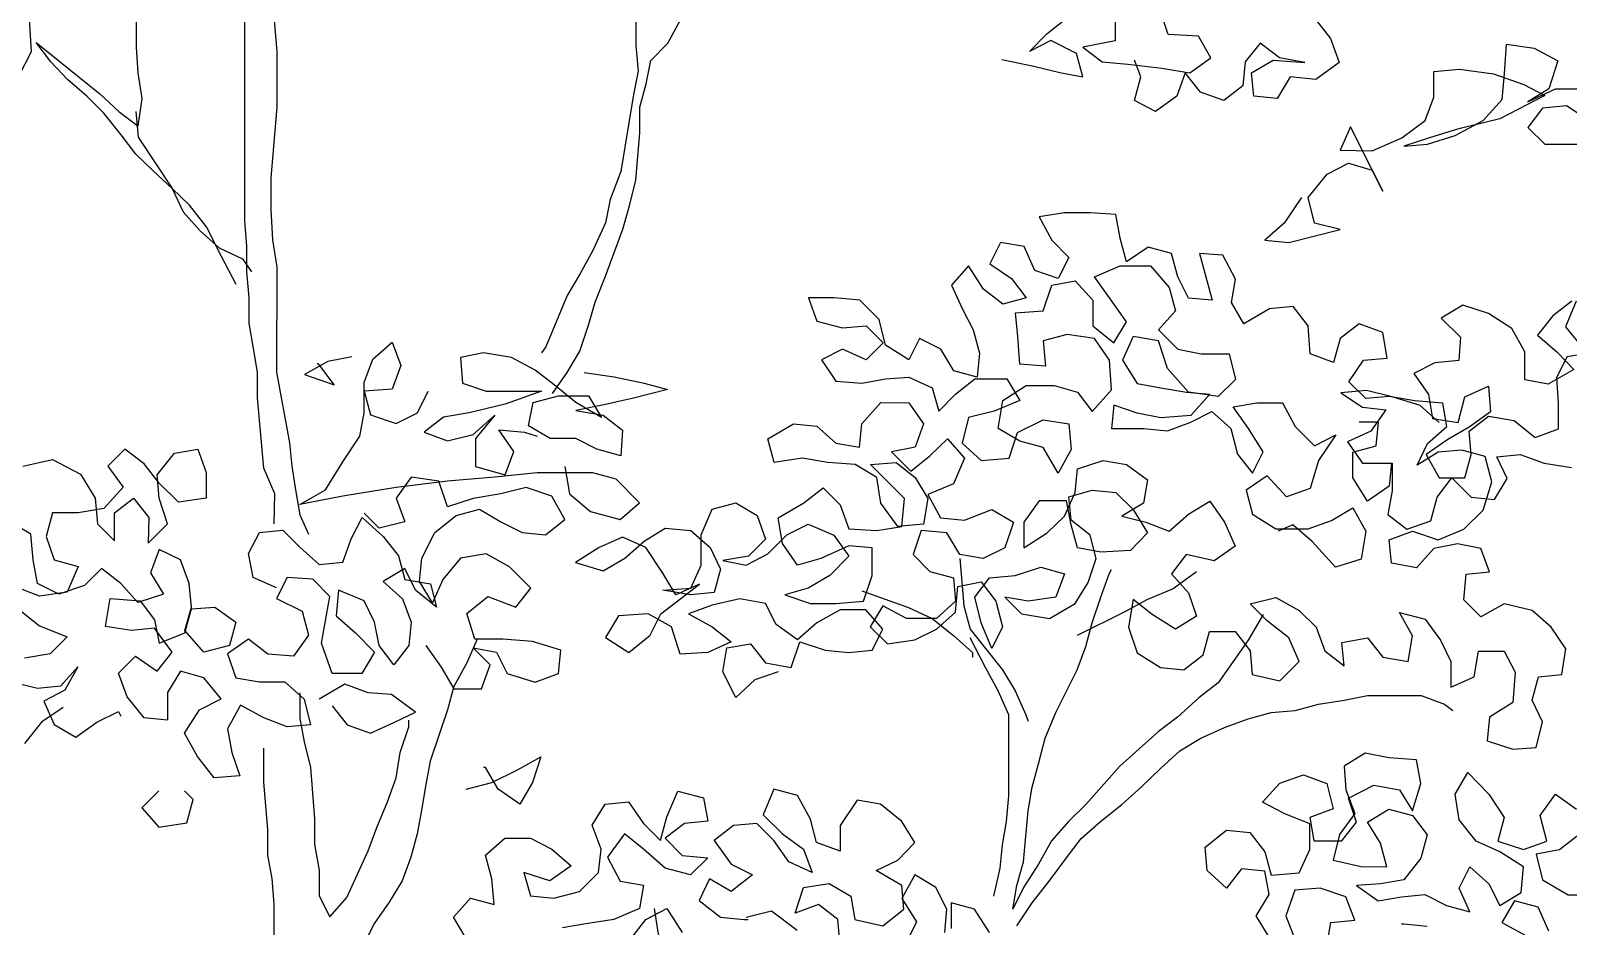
# Model space of a CAD drawing. Header units: millimetres. Extents: x 280.66 to 284.58, y 136.68 to 141.9.
# Drawn here: x 282.332 to 283.697, y 140.012 to 140.807 of the extents above; entities that cross this region are included whole.
import ezdxf

# ---------------------------------------------------------------- set-up
doc = ezdxf.new("R2010")
doc.units = ezdxf.units.MM

msp = doc.modelspace()

# ---------------------------------------------------------------- linework, layer by layer
at = {"linetype": 'Continuous'}
for points in [[(282.5479, 140.3697), (282.5483, 140.3962), (282.5386, 140.419), (282.5329, 140.4816), (282.5329, 140.5044), (282.5292, 140.5272), (282.5255, 140.5479), (282.5255, 140.5707), (282.5235, 140.5935), (282.5235, 140.6162), (282.5219, 140.639), (282.5219, 140.829), (282.5182, 140.8518), (282.5125, 140.8725), (282.5105, 140.8933), (282.5068, 140.9144), (282.4995, 140.9352), (282.4975, 140.9445)], [(282.5296, 140.9466), (282.5296, 140.9238), (282.5353, 140.901), (282.541, 140.8803), (282.5447, 140.8575), (282.5467, 140.8306), (282.5503, 140.7891), (282.5503, 140.7395), (282.5447, 140.6769), (282.5447, 140.6488), (282.5463, 140.6219), (282.5503, 140.5975), (282.5499, 140.5044), (282.5613, 140.4417), (282.5634, 140.421), (282.567, 140.3982), (282.5707, 140.3775), (282.5784, 140.3604)], [(282.3209, 140.7664), (282.3323, 140.7891), (282.3307, 140.8176), (282.338, 140.8384), (282.3535, 140.8538), (282.3762, 140.8575), (282.4006, 140.8538), (282.4141, 140.8367), (282.4141, 140.8632), (282.4084, 140.8839), (282.3876, 140.888), (282.3722, 140.8689), (282.3535, 140.8595), (282.3551, 140.8384), (282.3421, 140.8595), (282.3286, 140.8823), (282.3343, 140.9051), (282.3514, 140.9181), (282.3286, 140.9315)], [(282.5141, 140.5821), (282.5011, 140.6069), (282.4877, 140.6333), (282.4726, 140.6525), (282.4572, 140.6675), (282.4405, 140.683), (282.4251, 140.698), (282.412, 140.7151), (282.3966, 140.7342), (282.3815, 140.7493), (282.3644, 140.7643), (282.3494, 140.7798), (282.3364, 140.7969), (282.3929, 140.7513), (282.41, 140.7358), (282.4271, 140.7228), (282.4307, 140.7472), (282.4271, 140.77), (282.4255, 140.7928), (282.4255, 140.8441), (282.4234, 140.8611)], [(283.4591, 140.8347), (283.4856, 140.8005), (283.4933, 140.7794), (283.4726, 140.7643), (283.4498, 140.7664), (283.4384, 140.7472), (283.4177, 140.7493), (283.4156, 140.77), (283.4347, 140.7814), (283.4628, 140.7794), (283.4404, 140.7834), (283.4233, 140.7965), (283.4099, 140.7798), (283.4079, 140.7586), (283.3908, 140.7456), (283.3701, 140.7529), (283.3566, 140.77), (283.3493, 140.7493), (283.3302, 140.7358), (283.3115, 140.7456), (283.3172, 140.7664), (283.3115, 140.7814)], [(282.8689, 140.8172), (282.8689, 140.7944), (282.8709, 140.7716), (282.8668, 140.7509), (282.8555, 140.6826), (282.8461, 140.6577), (282.842, 140.637), (282.8306, 140.6122), (282.8192, 140.5914), (282.8079, 140.5723), (282.7891, 140.5268), (282.7851, 140.5215)], [(282.7948, 140.4853), (282.8079, 140.504), (282.8192, 140.5231), (282.827, 140.5459), (282.8327, 140.5666), (282.842, 140.5894), (282.8575, 140.6313), (282.8632, 140.652), (282.8689, 140.6748), (282.8725, 140.7167), (282.8725, 140.7395), (282.8782, 140.7603), (282.8823, 140.781), (282.8974, 140.7965), (282.9087, 140.8172)], [(283.1939, 140.7818), (283.2224, 140.7761), (283.2452, 140.7704), (283.2659, 140.7664), (283.2602, 140.7871), (283.2374, 140.7989), (283.2183, 140.7891), (283.2338, 140.8046), (283.2525, 140.8196)], [(283.2944, 140.8213), (283.2944, 140.7985), (283.2659, 140.7928), (283.283, 140.7798), (283.3058, 140.7777), (283.3359, 140.7741), (283.3607, 140.77), (283.3794, 140.7834), (283.3684, 140.8026), (283.3416, 140.8042), (283.3343, 140.8253)], [(283.46, 140.6594), (283.4445, 140.6366), (283.4274, 140.6215), (283.4486, 140.6195), (283.4941, 140.6309), (283.4714, 140.6366), (283.4657, 140.6594), (283.4827, 140.6801), (283.5015, 140.6899), (283.5226, 140.6838), (283.532, 140.6651), (283.5035, 140.722), (283.4941, 140.7013), (283.5226, 140.7009), (283.549, 140.7123), (283.5698, 140.7277), (283.5775, 140.7485), (283.5775, 140.7712), (283.6003, 140.7733), (283.6304, 140.7692), (283.6573, 140.7598), (283.676, 140.7501), (283.6361, 140.7293), (283.5983, 140.72), (283.5735, 140.7123), (283.5507, 140.7049), (283.5718, 140.7066), (283.5962, 140.7143), (283.6211, 140.7277), (283.6381, 140.7464), (283.6402, 140.7692), (283.6418, 140.7956), (283.6666, 140.792), (283.6874, 140.7806), (283.6796, 140.7558), (283.6609, 140.7444), (283.6853, 140.7558), (283.7081, 140.7558)], [(282.4251, 140.7358), (282.4271, 140.7131), (282.4572, 140.6675), (282.467, 140.6468), (282.482, 140.6297), (282.4991, 140.6146), (282.5198, 140.6049), (282.5276, 140.5935)], [(283.7158, 140.7273), (283.6951, 140.7407), (283.6739, 140.7387), (283.6609, 140.7216), (283.676, 140.7066), (283.7252, 140.7066)], [(283.2496, 140.6459), (283.2269, 140.6423)], [(283.2269, 140.6423), (283.2383, 140.6215)], [(283.2724, 140.6459), (283.2496, 140.6459)], [(283.2952, 140.6443), (283.2724, 140.6459)], [(283.2989, 140.6232), (283.2952, 140.6443)], [(283.1927, 140.6195), (283.1833, 140.6004)], [(283.2138, 140.6158), (283.1927, 140.6195)], [(283.2232, 140.5947), (283.2138, 140.6158)], [(283.2383, 140.6215), (283.2533, 140.6061)], [(283.3046, 140.6024), (283.2989, 140.6232)], [(283.3237, 140.6154), (283.3046, 140.6024)], [(283.3444, 140.6097), (283.3237, 140.6154)], [(283.1642, 140.5988), (283.1492, 140.5817)], [(283.1776, 140.578), (283.1642, 140.5988)], [(283.1833, 140.6004), (283.2025, 140.5874)], [(283.2533, 140.6061), (283.2439, 140.5874)], [(283.2761, 140.589), (283.2989, 140.5988)], [(283.2989, 140.5988), (283.3257, 140.5988)], [(283.3257, 140.5988), (283.3424, 140.5796)], [(283.3501, 140.589), (283.3444, 140.6097)], [(283.39, 140.6081), (283.3692, 140.6097)], [(283.3692, 140.6097), (283.3806, 140.5682)], [(283.4014, 140.587), (283.39, 140.6081)], [(283.2025, 140.5874), (283.2155, 140.5703)], [(283.2439, 140.5874), (283.2232, 140.5947)], [(283.2383, 140.5817), (283.259, 140.5853)], [(283.259, 140.5853), (283.2745, 140.5682)], [(283.2895, 140.5703), (283.2761, 140.589)], [(283.3595, 140.5699), (283.3501, 140.589)], [(283.3977, 140.5662), (283.4014, 140.587)], [(283.1492, 140.5817), (283.1585, 140.5609)], [(283.1947, 140.5646), (283.1776, 140.578)], [(283.2305, 140.5589), (283.2383, 140.5817)], [(283.3424, 140.5796), (283.3481, 140.5589)], [(283.045, 140.5703), (283.0222, 140.5703)], [(283.0222, 140.5703), (283.0296, 140.5495)], [(283.0678, 140.5682), (283.045, 140.5703)], [(283.0849, 140.5512), (283.0678, 140.5682)], [(283.1585, 140.5609), (283.1683, 140.5418)], [(283.2155, 140.5703), (283.1947, 140.5646)], [(283.2061, 140.5569), (283.2305, 140.5589)], [(283.2745, 140.5682), (283.2745, 140.5455)], [(283.3046, 140.5491), (283.2895, 140.5703)], [(283.3481, 140.5589), (283.333, 140.5418)], [(283.3806, 140.5682), (283.3595, 140.5699)], [(283.4087, 140.5471), (283.3977, 140.5662)], [(283.4315, 140.5605), (283.4087, 140.5471)], [(283.4526, 140.5626), (283.4315, 140.5605)], [(283.4657, 140.5455), (283.4526, 140.5626)], [(283.7, 140.5674), (283.6829, 140.5544), (283.6695, 140.5373), (283.6865, 140.5223), (283.7016, 140.5068), (283.6788, 140.4938), (283.6581, 140.4975), (283.6581, 140.5223), (283.6467, 140.543), (283.6259, 140.5565), (283.6032, 140.5638), (283.584, 140.5524), (283.6011, 140.5353), (283.5995, 140.5146), (283.5783, 140.5125), (283.5596, 140.5032), (283.5726, 140.4844), (283.5763, 140.4633), (283.5991, 140.4596), (283.6048, 140.4824), (283.6259, 140.4918), (283.6276, 140.469), (283.6088, 140.4556), (283.5897, 140.4446), (283.5706, 140.4312), (283.582, 140.4104), (283.6048, 140.4104), (283.6105, 140.4312), (283.6088, 140.4519), (283.6259, 140.4653), (283.6487, 140.4613), (283.6674, 140.4462), (283.6882, 140.4539), (283.6882, 140.4767), (283.6865, 140.4995), (283.6959, 140.5182), (283.7167, 140.5219)], [(283.7036, 140.5674), (283.6943, 140.5447), (283.711, 140.5239)], [(283.0296, 140.5495), (283.0523, 140.5438)], [(283.0523, 140.5438), (283.0735, 140.5455)], [(283.0735, 140.5455), (283.0885, 140.5304)], [(283.0906, 140.5284), (283.0849, 140.5512)], [(283.2081, 140.5361), (283.2061, 140.5569)], [(283.2745, 140.5455), (283.2932, 140.5304)], [(283.2932, 140.5304), (283.3046, 140.5491)], [(283.4677, 140.5207), (283.4657, 140.5455)], [(283.5112, 140.5471), (283.4941, 140.5341)], [(283.532, 140.5394), (283.5112, 140.5471)], [(282.8306, 140.4149), (282.7814, 140.4149), (282.7436, 140.4112), (282.7017, 140.4076), (282.6561, 140.4019), (282.6089, 140.3941), (282.5707, 140.3868), (282.5935, 140.3998), (282.6089, 140.4246), (282.624, 140.4474), (282.6276, 140.4682), (282.6276, 140.495), (282.6354, 140.5158), (282.6525, 140.5308), (282.6602, 140.5101), (282.6525, 140.4893), (282.6276, 140.4873), (282.6333, 140.4665), (282.6561, 140.4588), (282.6752, 140.4682), (282.6846, 140.4873)], [(283.0885, 140.5304), (283.0735, 140.5154)], [(283.1207, 140.5341), (283.1113, 140.5154)], [(283.1398, 140.5247), (283.1207, 140.5341)], [(283.1683, 140.5418), (283.174, 140.5211)], [(283.2098, 140.5113), (283.2081, 140.5361)], [(283.2517, 140.5377), (283.2305, 140.532)], [(283.2305, 140.532), (283.2326, 140.5097)], [(283.2761, 140.5341), (283.2517, 140.5377)], [(283.2895, 140.515), (283.2761, 140.5341)], [(283.3103, 140.5361), (283.3009, 140.515)], [(283.333, 140.532), (283.3103, 140.5361)], [(283.333, 140.5418), (283.3501, 140.5247)], [(283.3408, 140.5076), (283.333, 140.532)], [(283.4941, 140.5341), (283.4884, 140.5129)], [(283.536, 140.5166), (283.532, 140.5394)], [(282.6167, 140.5178), (282.5955, 140.5137), (282.5748, 140.5023), (282.6012, 140.493), (282.5882, 140.5101), (282.5861, 140.5121)], [(282.8229, 140.504), (282.8498, 140.5003), (282.8762, 140.4946), (282.8969, 140.4889), (282.8668, 140.4812), (282.842, 140.4755), (282.8156, 140.4702), (282.84, 140.4661), (282.8571, 140.4527), (282.8555, 140.4299), (282.8343, 140.436), (282.8156, 140.4454), (282.7928, 140.4454), (282.7737, 140.4568), (282.7778, 140.4775), (282.8001, 140.4832), (282.827, 140.4832), (282.8384, 140.4641), (282.8156, 140.4775), (282.7965, 140.493), (282.7794, 140.506), (282.7586, 140.5174), (282.7338, 140.5215), (282.7131, 140.5174), (282.7151, 140.4946), (282.7359, 140.4873), (282.7851, 140.4873), (282.7529, 140.4759), (282.7208, 140.4682), (282.698, 140.4645), (282.6809, 140.4511), (282.7017, 140.4434), (282.7245, 140.4491), (282.7436, 140.4661), (282.7265, 140.4454), (282.7265, 140.4206), (282.7529, 140.4133), (282.7607, 140.434), (282.7472, 140.4531), (282.77, 140.4511), (282.7814, 140.4474)], [(283.0523, 140.5247), (283.0336, 140.5154)], [(283.0735, 140.5154), (283.0523, 140.5247)], [(283.1113, 140.5154), (283.0906, 140.5284)], [(283.1512, 140.5056), (283.1398, 140.5247)], [(283.174, 140.5211), (283.1719, 140.4999)], [(283.3501, 140.5247), (283.3709, 140.5207)], [(283.3709, 140.5207), (283.3957, 140.5207)], [(283.3957, 140.5207), (283.4014, 140.4979)], [(283.4884, 140.5129), (283.4677, 140.5207)], [(283.5149, 140.515), (283.536, 140.5166)], [(283.0336, 140.5154), (283.0466, 140.4962)], [(283.1719, 140.4999), (283.1512, 140.5056)], [(283.2326, 140.5097), (283.2098, 140.5113)], [(283.2911, 140.4885), (283.2895, 140.515)], [(283.3009, 140.515), (283.3139, 140.4942)], [(283.3595, 140.4865), (283.3408, 140.5076)], [(283.5019, 140.4958), (283.5149, 140.515)], [(283.0466, 140.4962), (283.0694, 140.4946)], [(283.0694, 140.4946), (283.0906, 140.4983)], [(283.0906, 140.4983), (283.1113, 140.4999)], [(283.1113, 140.4999), (283.1321, 140.4905)], [(283.1321, 140.4905), (283.1378, 140.4698)], [(283.1528, 140.4849), (283.1699, 140.4983)], [(283.1699, 140.4983), (283.1984, 140.4983)], [(283.1947, 140.4792), (283.2155, 140.4926)], [(283.1984, 140.4983), (283.2098, 140.4792)], [(283.2155, 140.4926), (283.2403, 140.4926)], [(283.2403, 140.4926), (283.261, 140.4865)], [(283.3139, 140.4942), (283.3351, 140.4905)], [(283.3351, 140.4905), (283.3579, 140.4865)], [(283.4014, 140.4979), (283.3859, 140.4828)], [(283.5169, 140.4808), (283.5019, 140.4958)], [(282.9954, 140.2383), (282.9746, 140.231), (282.9576, 140.2156), (282.9462, 140.2383), (282.9498, 140.2595), (282.9706, 140.2632), (282.984, 140.2461), (283.0068, 140.242), (283.0145, 140.2648), (283.0369, 140.2575), (283.058, 140.2554), (283.0788, 140.2575), (283.0881, 140.2762), (283.0731, 140.2933), (283.0503, 140.2933), (283.0296, 140.2819), (283.0125, 140.2668), (282.9934, 140.2802), (282.984, 140.2989), (282.9612, 140.303), (282.9368, 140.2973), (282.9157, 140.2896), (282.9368, 140.2782), (282.9535, 140.2648), (282.9327, 140.2554), (282.9083, 140.2538), (282.9006, 140.2782), (282.8799, 140.2896), (282.8534, 140.288), (282.842, 140.2688), (282.8628, 140.2554), (282.8815, 140.2709), (282.8912, 140.2896), (282.9254, 140.316), (282.9043, 140.3067), (282.8929, 140.3258), (282.8778, 140.3486), (282.8571, 140.3579), (282.8363, 140.3486), (282.8152, 140.3352), (282.84, 140.3278), (282.8591, 140.3392), (282.8762, 140.3543), (282.8949, 140.3657), (282.9177, 140.3636), (282.9348, 140.3486), (282.9441, 140.3295), (282.9384, 140.3087), (282.9177, 140.3067), (282.8929, 140.3107), (282.9177, 140.3124), (282.927, 140.3331), (282.927, 140.36), (282.9368, 140.3827), (282.9576, 140.3884), (282.9767, 140.3771), (282.984, 140.3559), (282.9689, 140.3408), (282.9462, 140.3372), (282.9669, 140.3331), (282.986, 140.3429), (283.0031, 140.36), (283.0218, 140.3693), (283.0446, 140.3596), (283.058, 140.3408), (283.041, 140.3238), (283.0218, 140.3124), (283.0011, 140.3067), (283.0239, 140.2989), (283.0466, 140.2989), (283.0711, 140.301), (283.0788, 140.3238), (283.0788, 140.3482), (283.058, 140.3502), (283.0332, 140.3388), (283.0125, 140.3331), (282.9991, 140.3522), (282.9954, 140.375), (283.0182, 140.3884), (283.0353, 140.4015), (283.0503, 140.3864), (283.058, 140.3653), (283.0829, 140.3636), (283.1052, 140.3673), (283.1073, 140.3921), (283.0772, 140.4222), (283.0999, 140.4242), (283.117, 140.4108), (283.128, 140.3921), (283.1243, 140.3693), (283.1016, 140.3673), (283.0865, 140.388), (283.0829, 140.4108), (283.0637, 140.4222), (283.0393, 140.4242), (283.0165, 140.4279), (282.9917, 140.4242), (282.986, 140.445), (283.0088, 140.4584), (283.0296, 140.4564), (283.0466, 140.4413), (283.0674, 140.4377), (283.0694, 140.4584), (283.0865, 140.4775), (283.1113, 140.4771), (283.1243, 140.4584), (283.117, 140.4377), (283.0959, 140.4336), (283.113, 140.4165), (283.13, 140.4299), (283.1455, 140.445), (283.1606, 140.4279), (283.1508, 140.4051), (283.128, 140.3958), (283.1394, 140.375), (283.1606, 140.373), (283.185, 140.3823), (283.2041, 140.371), (283.1964, 140.3482), (283.1772, 140.3388), (283.1565, 140.3425), (283.1451, 140.3616), (283.1223, 140.3636), (283.115, 140.3425), (283.13, 140.3274), (283.1508, 140.3217), (283.1528, 140.301), (283.1357, 140.2855), (283.1093, 140.2855), (283.0881, 140.2969), (283.0768, 140.2782), (283.0922, 140.2632), (283.1166, 140.2668), (283.1357, 140.2762), (283.1528, 140.2912), (283.1549, 140.314), (283.1756, 140.3181), (283.1886, 140.301), (283.1943, 140.2782), (283.185, 140.2591), (283.1756, 140.2819), (283.1699, 140.3046), (283.1829, 140.3217), (283.2057, 140.3238), (283.2285, 140.3311), (283.2496, 140.3254), (283.2419, 140.3046), (283.2171, 140.301), (283.1964, 140.3046), (283.2114, 140.2896), (283.2362, 140.2855), (283.259, 140.2989), (283.2704, 140.3177), (283.2777, 140.3388), (283.2724, 140.3596), (283.2553, 140.373), (283.2533, 140.3937), (283.2741, 140.3994), (283.2952, 140.3974), (283.3103, 140.3823), (283.3233, 140.3616), (283.3082, 140.3461), (283.2818, 140.3445), (283.261, 140.3482), (283.2553, 140.3689), (283.2513, 140.3901), (283.2269, 140.3901), (283.2134, 140.371), (283.2134, 140.3482), (283.2342, 140.3616), (283.2496, 140.3766), (283.259, 140.3974), (283.261, 140.4185), (283.2838, 140.4259), (283.3046, 140.4222), (283.3233, 140.4088), (283.3196, 140.388), (283.3005, 140.3766), (283.3216, 140.371), (283.3424, 140.3632), (283.3595, 140.3783), (283.3786, 140.3897), (283.3916, 140.371), (283.401, 140.3498), (283.3823, 140.3368), (283.3574, 140.3425), (283.3444, 140.3254), (283.3595, 140.3083), (283.3668, 140.2876), (283.3481, 140.2762), (283.3273, 140.2892), (283.3103, 140.3026), (283.3062, 140.2778), (283.3139, 140.255), (283.3347, 140.242), (283.3554, 140.24), (283.3725, 140.2534), (283.3782, 140.2741), (283.401, 140.2741), (283.4144, 140.257), (283.416, 140.2359), (283.4408, 140.2302), (283.4579, 140.2473), (283.4486, 140.2684), (283.4294, 140.2835), (283.4144, 140.2985), (283.4372, 140.3042), (283.4579, 140.2928), (283.473, 140.2778), (283.4807, 140.257), (283.4978, 140.2436), (283.4958, 140.2644), (283.5185, 140.2684), (283.532, 140.2514), (283.5547, 140.2473), (283.5584, 140.2701), (283.547, 140.2908), (283.5698, 140.2851), (283.5832, 140.2664), (283.5926, 140.2473), (283.5926, 140.2245), (283.6133, 140.2339), (283.617, 140.2566), (283.6398, 140.2566), (283.6495, 140.2379), (283.6475, 140.2111), (283.6267, 140.1981), (283.6247, 140.1769), (283.6475, 140.1696), (283.6682, 140.1712), (283.6739, 140.194), (283.6646, 140.2131), (283.6703, 140.2339), (283.691, 140.2359), (283.6947, 140.2587), (283.6817, 140.2778), (283.6646, 140.2928), (283.6398, 140.2985), (283.619, 140.2872), (283.604, 140.3022), (283.606, 140.325), (283.6267, 140.327), (283.619, 140.3478), (283.5983, 140.3518), (283.5775, 140.3478), (283.5621, 140.3307), (283.5397, 140.3347), (283.5377, 140.3555), (283.5584, 140.3632), (283.5812, 140.3555), (283.604, 140.3649), (283.6211, 140.3819), (283.6288, 140.4068), (283.6231, 140.4295), (283.6023, 140.4352), (283.5812, 140.4332)], [(283.1378, 140.4698), (283.1528, 140.4849)], [(283.2098, 140.4792), (283.187, 140.4698)], [(283.1907, 140.4543), (283.1947, 140.4792)], [(283.261, 140.4865), (283.2741, 140.4694)], [(283.2741, 140.4694), (283.2911, 140.4885)], [(283.2932, 140.4751), (283.2911, 140.4543)], [(283.3139, 140.4678), (283.2932, 140.4751)], [(283.3579, 140.4865), (283.3786, 140.4849)], [(283.3859, 140.4828), (283.3595, 140.4865)], [(283.3786, 140.4849), (283.3615, 140.4657)], [(283.3993, 140.4735), (283.4201, 140.4771)], [(283.4201, 140.4771), (283.4429, 140.4771)], [(283.4429, 140.4771), (283.4543, 140.456)], [(283.582, 140.4596), (283.5653, 140.4747), (283.5405, 140.4824), (283.5177, 140.4881), (283.4949, 140.4861), (283.5141, 140.4731), (283.5348, 140.471), (283.5214, 140.4519), (283.5006, 140.4425), (283.5141, 140.4234), (283.5405, 140.4234), (283.5405, 140.399), (283.5364, 140.3779), (283.5535, 140.3649), (283.5747, 140.3722), (283.5804, 140.3933), (283.5934, 140.4104), (283.6105, 140.3933), (283.6312, 140.3913), (283.6426, 140.41), (283.6333, 140.4291), (283.654, 140.4312), (283.6752, 140.4234), (283.6996, 140.4198)], [(283.5377, 140.4828), (283.5169, 140.4808)], [(283.5604, 140.4788), (283.5377, 140.4828)], [(283.5853, 140.4767), (283.5604, 140.4788)], [(283.5889, 140.456), (283.5853, 140.4767)], [(283.1642, 140.4641), (283.1585, 140.4413)], [(283.187, 140.4698), (283.1642, 140.4641)], [(283.2077, 140.4507), (283.2305, 140.4621)], [(283.2305, 140.4621), (283.2533, 140.4584)], [(283.3351, 140.4637), (283.3139, 140.4678)], [(283.3615, 140.4657), (283.3351, 140.4637)], [(283.3615, 140.46), (283.3802, 140.4694)], [(283.3802, 140.4694), (283.3973, 140.4543)], [(283.4128, 140.4543), (283.3993, 140.4735)], [(283.2098, 140.443), (283.1907, 140.4543)], [(283.2004, 140.4279), (283.2077, 140.4507)], [(283.2533, 140.4584), (283.2553, 140.4356)], [(283.2911, 140.4543), (283.3196, 140.4543)], [(283.3196, 140.4543), (283.3408, 140.4523)], [(283.3408, 140.4523), (283.3615, 140.46)], [(283.3973, 140.4543), (283.403, 140.4316)], [(283.4258, 140.4336), (283.4128, 140.4543)], [(283.4543, 140.456), (283.4714, 140.4389)], [(283.4714, 140.4389), (283.4905, 140.4487)], [(283.4905, 140.4487), (283.475, 140.4259)], [(283.5397, 140.4238), (283.5377, 140.4031), (283.5185, 140.3897), (283.5055, 140.4104), (283.5055, 140.4332), (283.5263, 140.4389), (283.5283, 140.46), (283.5112, 140.46)], [(283.5718, 140.4409), (283.5889, 140.456)], [(282.3246, 140.421), (282.351, 140.4267), (282.3758, 140.4137), (282.3888, 140.3925), (282.3909, 140.3697), (282.4059, 140.3547), (282.4059, 140.3795), (282.423, 140.3925), (282.4364, 140.3754), (282.436, 140.3526), (282.4531, 140.3697), (282.4458, 140.3925), (282.4438, 140.4133), (282.4592, 140.4324), (282.48, 140.436), (282.4873, 140.4153), (282.4873, 140.3925), (282.4629, 140.3889), (282.4458, 140.4059), (282.4324, 140.423), (282.4153, 140.436), (282.4002, 140.421), (282.4137, 140.4023), (282.3966, 140.3832), (282.3738, 140.3795), (282.351, 140.3795), (282.3453, 140.3583), (282.3526, 140.3376), (282.3738, 140.3319), (282.364, 140.3091), (282.3396, 140.3055), (282.3148, 140.3148)], [(283.1585, 140.4413), (283.1756, 140.4259)], [(283.2305, 140.4373), (283.2098, 140.443)], [(283.2439, 140.4145), (283.2305, 140.4373)], [(283.2553, 140.4356), (283.2439, 140.4145)], [(283.5625, 140.4218), (283.5718, 140.4409)], [(282.8058, 140.4206), (282.8099, 140.3962), (282.8286, 140.3807), (282.855, 140.3734), (282.8721, 140.3884), (282.8514, 140.4092), (282.8306, 140.4149)], [(283.1756, 140.4259), (283.2004, 140.4279)], [(283.403, 140.4316), (283.4164, 140.4145)], [(283.4164, 140.4145), (283.4258, 140.4336)], [(283.475, 140.4259), (283.4677, 140.4011)], [(283.5812, 140.4332), (283.5625, 140.4218)], [(282.6826, 140.2615), (282.696, 140.2424), (282.7074, 140.2233), (282.7318, 140.2233), (282.7395, 140.2444), (282.7245, 140.2595), (282.7452, 140.2558), (282.7546, 140.2367), (282.7794, 140.229), (282.8001, 140.2367), (282.8022, 140.2575), (282.7773, 140.2652), (282.7509, 140.2672), (282.7261, 140.2672), (282.7188, 140.29), (282.7375, 140.3051), (282.7623, 140.2957), (282.7757, 140.3124), (282.7566, 140.3315), (282.7359, 140.3429), (282.7131, 140.3392), (282.6976, 140.3201), (282.6883, 140.2994), (282.6769, 140.3185), (282.6789, 140.3392), (282.6903, 140.362), (282.7094, 140.3771), (282.7302, 140.3827), (282.7489, 140.3714), (282.768, 140.362), (282.7887, 140.36), (282.8058, 140.3734), (282.7944, 140.3941), (282.7716, 140.4019), (282.7489, 140.3962), (282.7245, 140.3921), (282.7017, 140.3848), (282.694, 140.4076), (282.6695, 140.4112), (282.6561, 140.3925), (282.6638, 140.3714), (282.6411, 140.3657), (282.6276, 140.3791)], [(283.4294, 140.4124), (283.4107, 140.3994)], [(283.4465, 140.3937), (283.4294, 140.4124)], [(283.4107, 140.3994), (283.4164, 140.3783)], [(283.4677, 140.4011), (283.4465, 140.3937)], [(283.4864, 140.3726), (283.5055, 140.384)], [(283.5055, 140.384), (283.5169, 140.3632)], [(282.5499, 140.3128), (282.5292, 140.3221), (282.5251, 140.3433), (282.5349, 140.362), (282.5556, 140.364), (282.5707, 140.349), (282.5878, 140.3335), (282.6089, 140.3356), (282.6163, 140.3563), (282.626, 140.3754), (282.6447, 140.3583), (282.6582, 140.3413), (282.6638, 140.3201), (282.6866, 140.3164), (282.6919, 140.2957), (282.6732, 140.3107), (282.6638, 140.3299), (282.6447, 140.3185), (282.6618, 140.303), (282.6695, 140.2823), (282.6675, 140.2615), (282.6541, 140.2444), (282.6411, 140.2615), (282.637, 140.2823), (282.6276, 140.3014), (282.6049, 140.3107), (282.6028, 140.288), (282.6199, 140.2729), (282.637, 140.2558), (282.6256, 140.2367), (282.5992, 140.2367), (282.5898, 140.2636), (282.5971, 140.3051), (282.5821, 140.3205), (282.5593, 140.3221), (282.5499, 140.3034), (282.5727, 140.292), (282.5784, 140.2709), (282.565, 140.2522), (282.5422, 140.2538), (282.5251, 140.2672), (282.5064, 140.2542), (282.5137, 140.233), (282.5349, 140.2294), (282.5573, 140.2294), (282.5743, 140.2139), (282.58, 140.1911), (282.5593, 140.1895), (282.5386, 140.1973), (282.5178, 140.2086), (282.5064, 140.1875), (282.5101, 140.1667), (282.5174, 140.146), (282.4946, 140.144), (282.4796, 140.1631), (282.4682, 140.1838), (282.4816, 140.2046), (282.5007, 140.2143), (282.4853, 140.233), (282.4645, 140.2387), (282.4531, 140.22), (282.4531, 140.1952), (282.4324, 140.1973), (282.4173, 140.216), (282.4096, 140.2371), (282.4246, 140.2522), (282.4438, 140.2387), (282.4572, 140.2558), (282.4417, 140.277), (282.421, 140.2749), (282.3982, 140.2786), (282.4023, 140.3034), (282.4287, 140.3014), (282.4417, 140.2843), (282.4458, 140.2636), (282.4686, 140.2729), (282.4743, 140.2941), (282.495, 140.2957), (282.5137, 140.2823), (282.508, 140.2615), (282.4853, 140.2558), (282.4686, 140.2749), (282.4743, 140.2957), (282.4722, 140.3168), (282.4645, 140.3376), (282.4458, 140.347), (282.4381, 140.3262), (282.4495, 140.3071), (282.4267, 140.2998), (282.4116, 140.3168), (282.3945, 140.3299), (282.3795, 140.3148), (282.3567, 140.3071), (282.3376, 140.3168), (282.3339, 140.3376), (282.3319, 140.3604), (282.3132, 140.3718)], [(283.4164, 140.3783), (283.4372, 140.3653)], [(283.4522, 140.3689), (283.4392, 140.3632)], [(283.4693, 140.3539), (283.4522, 140.3689)], [(283.4657, 140.3653), (283.4864, 140.3726)], [(283.4372, 140.3653), (283.4657, 140.3653)], [(283.4901, 140.3311), (283.4693, 140.3539)], [(283.5169, 140.3632), (283.5128, 140.3384)], [(283.1565, 140.3388), (283.1601, 140.2969), (283.1658, 140.2762), (283.1793, 140.2591), (283.1943, 140.24), (283.2057, 140.2213), (283.2151, 140.2001), (283.2171, 140.1944)], [(283.4258, 140.2892), (283.4124, 140.2664), (283.3859, 140.2286), (283.3688, 140.2151), (283.3497, 140.1981), (283.3326, 140.185), (283.2985, 140.1545), (283.2684, 140.1204), (283.2529, 140.1053), (283.2378, 140.0882), (283.2265, 140.0675), (283.213, 140.0467), (283.2037, 140.0276), (283.2073, 140.0484), (283.213, 140.0695), (283.2171, 140.1147), (283.2208, 140.1358), (283.2265, 140.1566), (283.2322, 140.1794), (283.2419, 140.2021), (283.2606, 140.24), (283.2684, 140.2607), (283.2741, 140.2819), (283.2818, 140.3046), (283.2891, 140.3254), (283.2911, 140.3291)], [(283.3668, 140.327), (283.3461, 140.312), (283.3233, 140.3026), (283.3025, 140.2912), (283.2606, 140.2705)], [(283.5128, 140.3384), (283.4901, 140.3311)], [(283.0694, 140.3103), (283.1109, 140.2953), (283.1321, 140.2855), (283.1508, 140.2705), (283.1679, 140.2554), (283.1679, 140.2514)], [(282.3205, 140.2941), (282.3396, 140.279), (282.364, 140.2693), (282.349, 140.2542), (282.3262, 140.2505)], [(282.7281, 140.2672), (282.7188, 140.2461), (282.7074, 140.2253), (282.7017, 140.2046), (282.6862, 140.159), (282.6826, 140.1383), (282.6785, 140.1155), (282.6748, 140.0943), (282.6691, 140.0736), (282.6614, 140.0528), (282.65, 140.0337), (282.637, 140.015), (282.6272, 139.9959)], [(283.1866, 140.039), (283.1923, 140.0638), (283.1943, 140.0846), (283.198, 140.1053), (283.2, 140.1281), (283.2, 140.2001), (283.1907, 140.2213), (283.1793, 140.242), (283.1658, 140.2684)], [(282.3148, 140.2294), (282.3376, 140.2237), (282.3583, 140.2257), (282.3734, 140.2428), (282.362, 140.2221), (282.3433, 140.2123), (282.3526, 140.1916), (282.3718, 140.1802), (282.3905, 140.1936), (282.4096, 140.2029), (282.4116, 140.1989)], [(282.5707, 140.2196), (282.5707, 140.1968), (282.5743, 140.1761), (282.58, 140.1533), (282.5837, 140.1078), (282.5837, 140.085), (282.5878, 140.0622), (282.5878, 140.0394), (282.5971, 140.0207), (282.6122, 140.0378), (282.6313, 140.0793), (282.639, 140.1), (282.6484, 140.1228), (282.6561, 140.144), (282.6598, 140.1667), (282.6675, 140.1895), (282.6675, 140.1952)], [(282.5992, 140.2082), (282.6126, 140.1911), (282.6333, 140.1838), (282.6541, 140.1932), (282.6732, 140.2025), (282.652, 140.218), (282.6313, 140.2196), (282.6106, 140.2274), (282.5914, 140.216), (282.5878, 140.2139)], [(283.2073, 140.0126), (283.2208, 140.0333), (283.2358, 140.0524), (283.2513, 140.0732), (283.2643, 140.0903), (283.2814, 140.1053), (283.3005, 140.1204), (283.3176, 140.1358), (283.3347, 140.1525), (283.3518, 140.168), (283.3705, 140.1794), (283.3916, 140.1887), (283.4124, 140.1964), (283.4331, 140.2021), (283.4543, 140.2038), (283.475, 140.2095), (283.4978, 140.2131), (283.5185, 140.2172), (283.5661, 140.2172), (283.5869, 140.2095), (283.5942, 140.2038)], [(282.3604, 140.2066), (282.3413, 140.1936), (282.3262, 140.1745)], [(282.5479, 139.9865), (282.5479, 140.0321), (282.5459, 140.0549), (282.5422, 140.0756), (282.5422, 140.0984), (282.5386, 140.1403), (282.5386, 140.1704)], [(282.7184, 140.1342), (282.7411, 140.1399), (282.7639, 140.1513), (282.7847, 140.1627), (282.7773, 140.1399), (282.766, 140.1208), (282.7468, 140.1342), (282.7354, 140.1533), (282.7338, 140.1533)], [(283.4311, 140.0028), (283.4197, 140.0215), (283.4311, 140.0406), (283.4274, 140.0614), (283.4067, 140.0634), (283.3932, 140.0463), (283.3762, 140.0618), (283.3745, 140.0825), (283.3932, 140.0976), (283.414, 140.0956), (283.4274, 140.0785), (283.4331, 140.0577), (283.4579, 140.0598), (283.4673, 140.0805), (283.4673, 140.1033), (283.4445, 140.1126), (283.4254, 140.1224), (283.4408, 140.1395), (283.4616, 140.1468), (283.4823, 140.1391), (283.488, 140.1167), (283.4673, 140.109), (283.4709, 140.0882), (283.4958, 140.0882), (283.5088, 140.1049), (283.5015, 140.1261), (283.5242, 140.1375), (283.547, 140.1334), (283.5584, 140.1147), (283.5657, 140.1391), (283.5621, 140.1602), (283.5373, 140.1619), (283.5165, 140.1659), (283.4978, 140.1545), (283.4994, 140.1334), (283.5071, 140.1126), (283.4937, 140.0939), (283.488, 140.0711), (283.5128, 140.0654), (283.5356, 140.065), (283.5299, 140.0862), (283.5185, 140.1049), (283.5373, 140.1163), (283.5584, 140.1106), (283.5714, 140.0935), (283.5657, 140.0728), (283.5507, 140.0537), (283.5299, 140.05), (283.5088, 140.0484), (283.5279, 140.0349), (283.5486, 140.0386), (283.5694, 140.0406), (283.5885, 140.0309), (283.6093, 140.0252), (283.5999, 140.0463), (283.6093, 140.065), (283.6263, 140.05), (283.6361, 140.0309), (283.6548, 140.0423), (283.6569, 140.065), (283.6361, 140.0785), (283.615, 140.0878), (283.5999, 140.1069), (283.5962, 140.1297), (283.6076, 140.1488), (283.6263, 140.1297), (283.6398, 140.109), (283.6341, 140.0878), (283.6569, 140.0805), (283.6776, 140.0878), (283.6719, 140.1106), (283.6853, 140.1297), (283.704, 140.1163)], [(283.0503, 139.9955), (283.0483, 140.0183), (283.0312, 140.0317), (283.0104, 140.024), (283.0178, 140.0467), (283.0405, 140.0504), (283.0597, 140.039), (283.0633, 140.0183), (283.0881, 140.0126), (283.1069, 140.0276), (283.1052, 140.0484), (283.0824, 140.0618), (283.1016, 140.0711), (283.1166, 140.0866), (283.1052, 140.1053), (283.0861, 140.1208), (283.0654, 140.1244), (283.0503, 140.1017), (283.0503, 140.0789), (283.0292, 140.0866), (283.0239, 140.1073), (283.0125, 140.1285), (282.9913, 140.1342), (282.982, 140.1114), (282.9991, 140.0943), (283.0178, 140.0809), (283.0255, 140.0602), (283.0047, 140.0695), (282.9913, 140.0886), (282.9763, 140.1037), (282.9555, 140.1017), (282.9384, 140.0886), (282.9535, 140.0675), (282.9726, 140.0581), (282.9535, 140.0431), (282.9344, 140.0545), (282.925, 140.0353), (282.9441, 140.0203), (282.9649, 140.0183), (282.9685, 140.0183)], [(282.4454, 140.1326), (282.4303, 140.1175), (282.4454, 140.1004), (282.4702, 140.1041), (282.4759, 140.1248), (282.4682, 140.1326)], [(282.7184, 140.0016), (282.707, 140.0203), (282.722, 140.0374), (282.7432, 140.0317), (282.7411, 140.0545), (282.7354, 140.0756), (282.7525, 140.0907), (282.7753, 140.0907), (282.7944, 140.0809), (282.8115, 140.0659), (282.7924, 140.0528), (282.7696, 140.0602), (282.7753, 140.0394), (282.7961, 140.0374), (282.8188, 140.0431), (282.8359, 140.0602), (282.838, 140.0809), (282.8302, 140.1021), (282.8416, 140.1208), (282.8624, 140.1228), (282.8758, 140.1037), (282.8908, 140.0886), (282.8965, 140.1094), (282.9063, 140.1322), (282.9291, 140.1265), (282.9327, 140.1057), (282.912, 140.1037), (282.8949, 140.0907), (282.91, 140.0752), (282.9327, 140.0732), (282.9173, 140.0581), (282.8949, 140.0638), (282.8758, 140.0809), (282.8587, 140.0943), (282.8437, 140.0736), (282.855, 140.0524), (282.8758, 140.0488), (282.8721, 140.028), (282.8493, 140.0183), (282.8245, 140.0146), (282.8038, 140.0109)], [(283.7061, 140.0935), (283.689, 140.0801), (283.6682, 140.0764), (283.6739, 140.0537), (283.6967, 140.0402), (283.7195, 140.0402)], [(283.1431, 140.0069), (283.1451, 140.0276), (283.1353, 140.0467), (283.1166, 140.0581), (283.1052, 140.037), (283.1182, 140.0162), (283.1089, 139.9975)], [(283.4823, 139.9951), (283.486, 140.0158), (283.5071, 140.0179), (283.4994, 140.0386), (283.4766, 140.0463), (283.4539, 140.0443), (283.4461, 140.0215), (283.4539, 140.0008)], [(282.8644, 140.0012), (282.8778, 140.0183), (282.8965, 140.028), (282.91, 140.0069)], [(282.8851, 140.028), (282.8888, 140.0052), (282.8986, 139.9861), (282.9059, 139.9654), (282.9193, 139.9483), (282.9344, 139.9064), (282.9364, 139.8856), (282.9364, 139.8836)], [(282.9669, 140.0203), (282.9893, 140.026), (283.0121, 140.0089)], [(283.1829, 140.0069), (283.1695, 140.0276), (283.1488, 140.0333), (283.1488, 140.0105)], [(283.6796, 140.0081), (283.6699, 140.0292), (283.6491, 140.0349), (283.6377, 140.0158), (283.6585, 140.0044)], [(283.5714, 140.0122), (283.5507, 140.0142), (283.5486, 140.0142)]]:
    msp.add_lwpolyline(points, dxfattribs=at)

doc.saveas('drawing.dxf')
